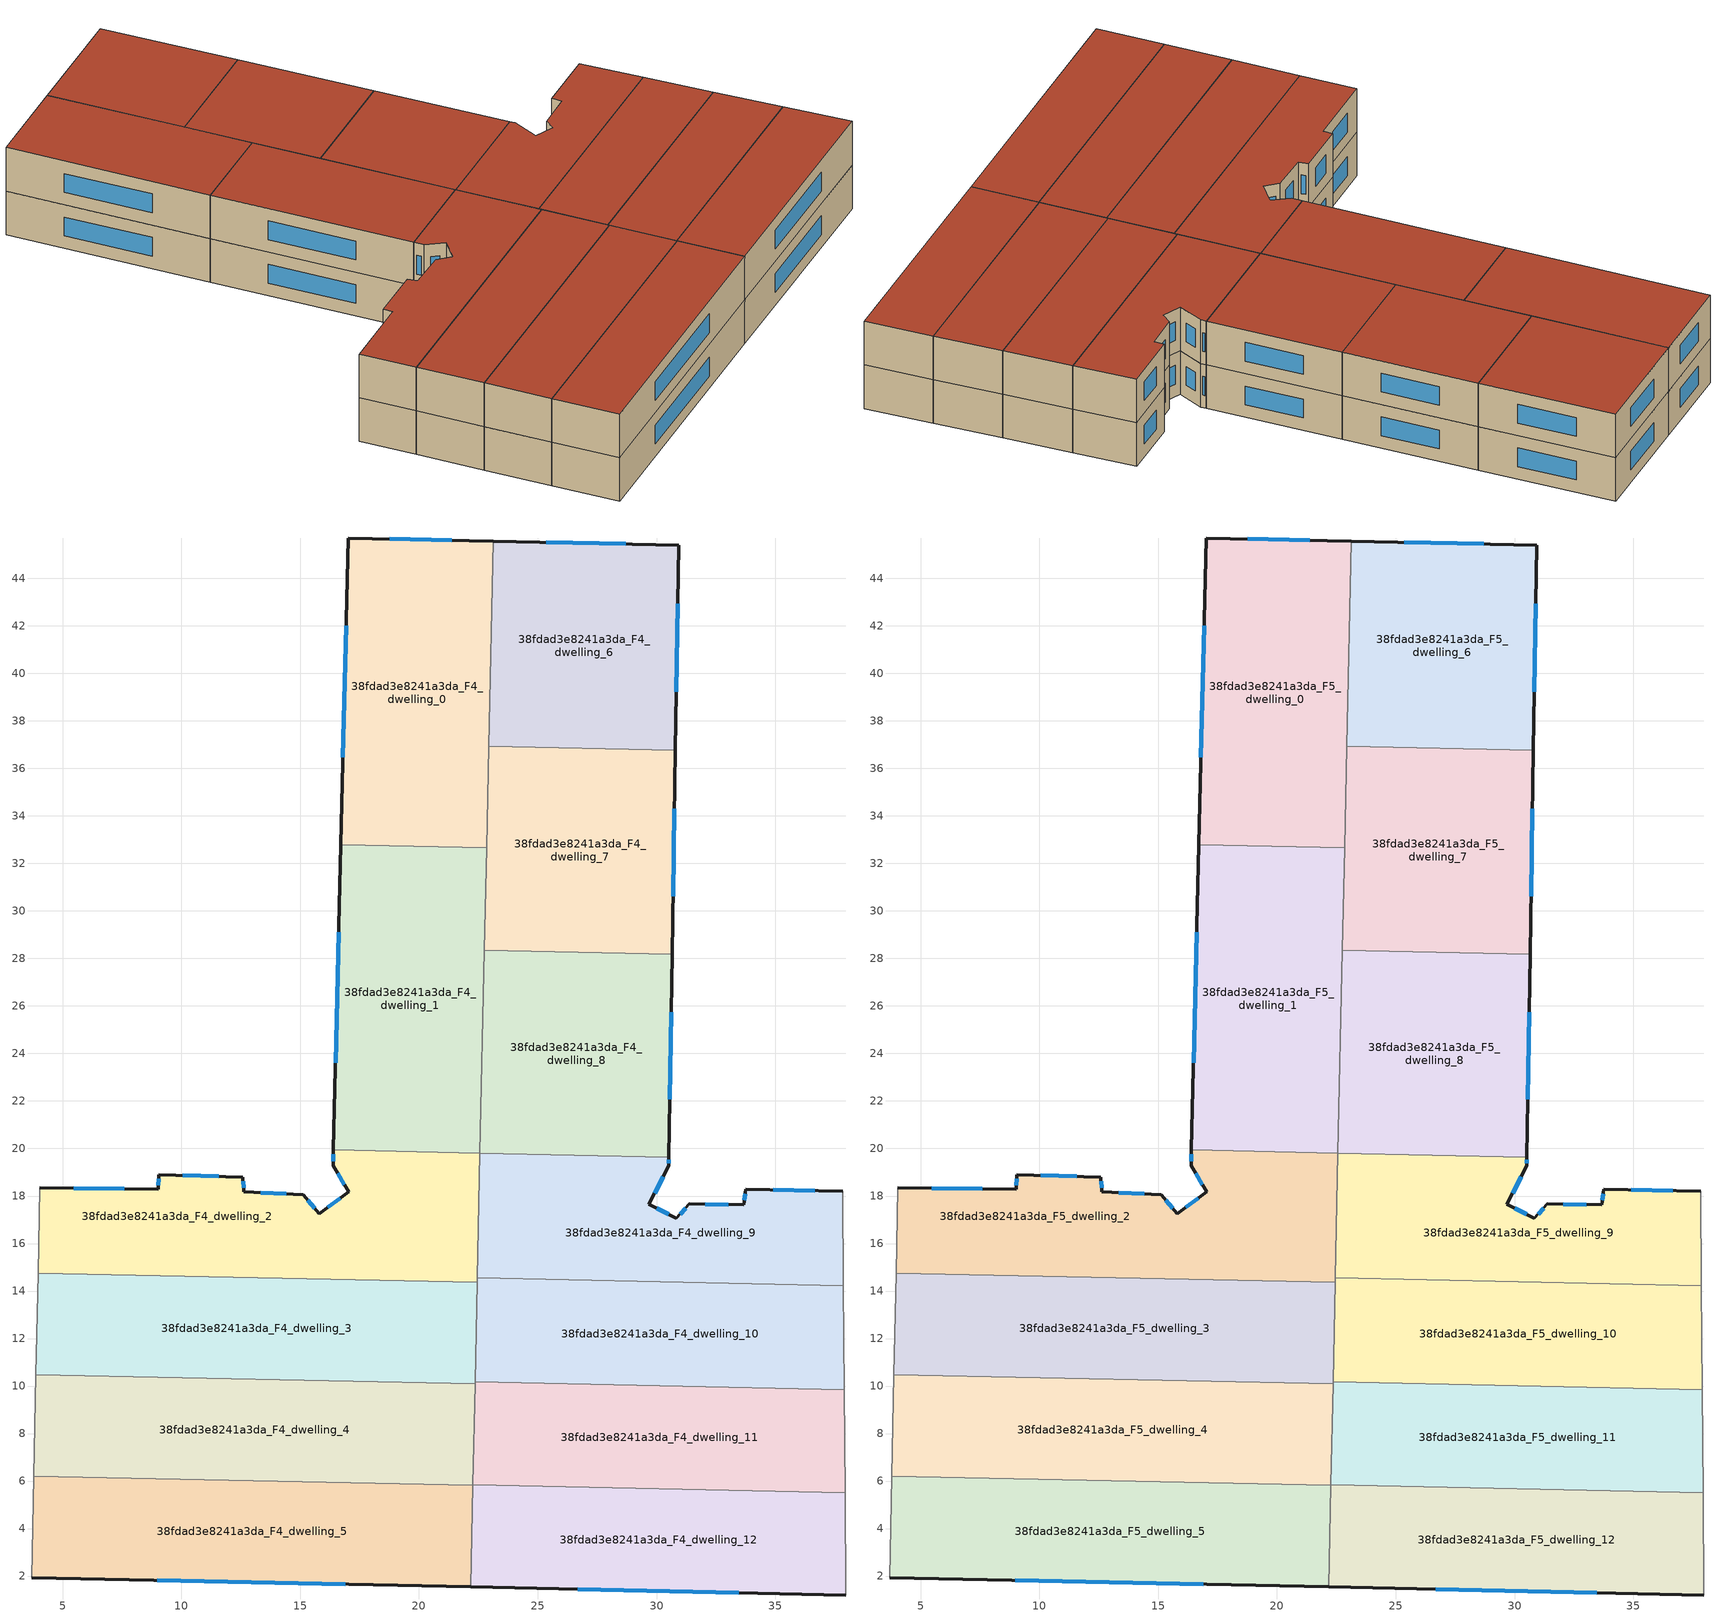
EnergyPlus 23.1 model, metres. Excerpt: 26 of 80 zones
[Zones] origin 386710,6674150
38fdad3e8241a3da_F4_dwelling_0
 floor to 38fdad3e8241a3da_F3_dwelling_0 (EU_floor_Construction): 23.12,45.57 22.84,32.65 16.71,32.78 17.02,45.7 z12
 wall outside (EU_wall_Construction): 23.12,45.57 17.02,45.7 16.71,32.78 z12:15
 wall to 38fdad3e8241a3da_F4_dwelling_1 (EU_wall_Construction): 16.71,32.78 22.84,32.65 z12:15
 wall to 38fdad3e8241a3da_F4_dwelling_6 (EU_wall_Construction): 22.93,36.93 23.12,45.57 z12:15
 wall to 38fdad3e8241a3da_F4_dwelling_7 (EU_wall_Construction): 22.84,32.65 22.93,36.93 z12:15
 window (EU_Window_Construction): 16.93,42.01 16.8,36.47 / 21.38,45.61 18.76,45.66 z12.86:14.14
38fdad3e8241a3da_F4_dwelling_1
 floor to 38fdad3e8241a3da_F3_dwelling_1 (EU_floor_Construction): 22.84,32.65 22.57,19.81 16.4,19.94 16.71,32.78 z12
 wall outside (EU_wall_Construction): 16.71,32.78 16.4,19.94 z12:15
 wall to 38fdad3e8241a3da_F4_dwelling_2 (EU_wall_Construction): 16.4,19.94 22.57,19.81 z12:15
 wall to 38fdad3e8241a3da_F4_dwelling_8 (EU_wall_Construction): 22.57,19.81 22.75,28.34 z12:15
 wall to 38fdad3e8241a3da_F4_dwelling_7 (EU_wall_Construction): 22.75,28.34 22.84,32.65 z12:15
 window (EU_Window_Construction): 16.62,29.11 16.49,23.61 z12.86:14.14
38fdad3e8241a3da_F4_dwelling_10
 floor to 38fdad3e8241a3da_F3_dwelling_10 (EU_floor_Construction): 37.87,14.23 37.9,9.85 22.36,10.18 22.46,14.56 z12
 wall to 38fdad3e8241a3da_F4_dwelling_11 (EU_wall_Construction): 22.36,10.18 37.9,9.85 z12:15
 wall to 38fdad3e8241a3da_F4_dwelling_9 (EU_wall_Construction): 37.87,14.23 22.46,14.56 z12:15
 wall adiabatic (EU_wall_Construction): 37.9,9.85 37.87,14.23 z12:15
 wall to 38fdad3e8241a3da_F4_dwelling_3 (EU_wall_Construction): 22.45,14.36 22.36,10.18 z12:15
 wall to 38fdad3e8241a3da_F4_dwelling_2 (EU_wall_Construction): 22.46,14.56 22.45,14.36 z12:15
38fdad3e8241a3da_F4_dwelling_11
 floor to 38fdad3e8241a3da_F3_dwelling_11 (EU_floor_Construction): 37.9,9.85 37.94,5.51 22.27,5.84 22.36,10.18 z12
 wall to 38fdad3e8241a3da_F4_dwelling_12 (EU_wall_Construction): 22.27,5.84 37.94,5.51 z12:15
 wall adiabatic (EU_wall_Construction): 37.94,5.51 37.9,9.85 z12:15
 wall to 38fdad3e8241a3da_F4_dwelling_4 (EU_wall_Construction): 22.36,10.09 22.27,5.84 z12:15
 wall to 38fdad3e8241a3da_F4_dwelling_3 (EU_wall_Construction): 22.36,10.18 22.36,10.09 z12:15
38fdad3e8241a3da_F4_dwelling_12
 floor to 38fdad3e8241a3da_F3_dwelling_12 (EU_floor_Construction): 37.94,5.51 37.97,1.2 22.18,1.54 22.27,5.84 z12
 wall outside (EU_wall_Construction): 22.18,1.54 37.97,1.2 z12:15
 wall adiabatic (EU_wall_Construction): 37.97,1.2 37.94,5.51 z12:15
 wall to 38fdad3e8241a3da_F4_dwelling_5 (EU_wall_Construction): 22.27,5.81 22.18,1.54 z12:15
 wall to 38fdad3e8241a3da_F4_dwelling_4 (EU_wall_Construction): 22.27,5.84 22.27,5.81 z12:15
 window (EU_Window_Construction): 26.69,1.44 33.46,1.3 z12.86:14.14
38fdad3e8241a3da_F4_dwelling_2
 floor to 38fdad3e8241a3da_F3_dwelling_2 (EU_floor_Construction): 22.57,19.81 22.45,14.36 3.97,14.76 4.04,18.36 9.02,18.28 9.05,18.89 12.59,18.79 12.63,18.17 15.13,18.06 15.81,17.26 17.05,18.17 16.38,19.26 16.4,19.94 z12
 wall outside (EU_wall_Construction): 16.4,19.94 16.38,19.26 17.05,18.17 15.81,17.26 15.13,18.06 12.63,18.17 12.59,18.79 9.05,18.89 9.02,18.28 4.04,18.36 z12:15
 wall to 38fdad3e8241a3da_F4_dwelling_3 (EU_wall_Construction): 3.97,14.76 22.45,14.36 z12:15
 wall adiabatic (EU_wall_Construction): 4.04,18.36 3.97,14.76 z12:15
 wall to 38fdad3e8241a3da_F4_dwelling_9 (EU_wall_Construction): 22.46,14.56 22.57,19.8 z12:15
 wall to 38fdad3e8241a3da_F4_dwelling_8 (EU_wall_Construction): 22.57,19.8 22.57,19.81 z12:15
 window (EU_Window_Construction): 11.58,18.82 10.06,18.86 / 12.62,18.35 12.6,18.62 / 14.41,18.09 13.34,18.14 / 15.61,17.49 15.32,17.83 / 16.69,17.91 16.16,17.52 / 16.57,18.95 16.86,18.48 / 16.39,19.75 16.39,19.46 / 7.6,18.3 5.47,18.34 / 9.04,18.72 9.03,18.46 z12.86:14.14
38fdad3e8241a3da_F4_dwelling_3
 floor to 38fdad3e8241a3da_F3_dwelling_3 (EU_floor_Construction): 22.45,14.36 22.36,10.09 3.87,10.48 3.97,14.76 z12
 wall to 38fdad3e8241a3da_F4_dwelling_4 (EU_wall_Construction): 3.87,10.48 22.36,10.09 z12:15
 wall adiabatic (EU_wall_Construction): 3.97,14.76 3.87,10.48 z12:15
38fdad3e8241a3da_F4_dwelling_4
 floor to 38fdad3e8241a3da_F3_dwelling_4 (EU_floor_Construction): 22.36,10.09 22.27,5.81 3.78,6.21 3.87,10.48 z12
 wall to 38fdad3e8241a3da_F4_dwelling_5 (EU_wall_Construction): 3.78,6.21 22.27,5.81 z12:15
 wall adiabatic (EU_wall_Construction): 3.87,10.48 3.78,6.21 z12:15
38fdad3e8241a3da_F4_dwelling_5
 floor to 38fdad3e8241a3da_F3_dwelling_5 (EU_floor_Construction): 22.27,5.81 22.18,1.54 3.69,1.94 3.78,6.21 z12
 wall outside (EU_wall_Construction): 3.69,1.94 22.18,1.54 z12:15
 wall adiabatic (EU_wall_Construction): 3.78,6.21 3.69,1.94 z12:15
 window (EU_Window_Construction): 8.97,1.82 16.9,1.65 z12.86:14.14
38fdad3e8241a3da_F4_dwelling_6
 floor to 38fdad3e8241a3da_F3_dwelling_6 (EU_floor_Construction): 30.93,45.4 30.79,36.76 22.93,36.93 23.12,45.57 z12
 wall outside (EU_wall_Construction): 30.79,36.76 30.93,45.4 23.12,45.57 z12:15
 wall to 38fdad3e8241a3da_F4_dwelling_7 (EU_wall_Construction): 22.93,36.93 30.79,36.76 z12:15
 window (EU_Window_Construction): 28.7,45.45 25.35,45.52 / 30.83,39.23 30.89,42.93 z12.86:14.14
38fdad3e8241a3da_F4_dwelling_7
 floor to 38fdad3e8241a3da_F3_dwelling_7 (EU_floor_Construction): 30.79,36.76 30.66,28.17 22.75,28.34 22.93,36.93 z12
 wall outside (EU_wall_Construction): 30.66,28.17 30.79,36.76 z12:15
 wall to 38fdad3e8241a3da_F4_dwelling_8 (EU_wall_Construction): 22.75,28.34 30.66,28.17 z12:15
 window (EU_Window_Construction): 30.7,30.62 30.76,34.31 z12.86:14.14
38fdad3e8241a3da_F4_dwelling_8
 floor to 38fdad3e8241a3da_F3_dwelling_8 (EU_floor_Construction): 30.66,28.17 30.52,19.63 22.57,19.8 22.75,28.34 z12
 wall outside (EU_wall_Construction): 30.52,19.63 30.66,28.17 z12:15
 wall to 38fdad3e8241a3da_F4_dwelling_9 (EU_wall_Construction): 22.57,19.8 30.52,19.63 z12:15
 window (EU_Window_Construction): 30.56,22.07 30.62,25.73 z12.86:14.14
38fdad3e8241a3da_F4_dwelling_9
 floor to 38fdad3e8241a3da_F3_dwelling_9 (EU_floor_Construction): 37.84,18.2 37.87,14.23 22.46,14.56 22.57,19.8 30.52,19.63 30.52,19.28 29.68,17.65 30.84,17.07 31.38,17.67 33.68,17.63 33.76,18.29 z12
 wall outside (EU_wall_Construction): 37.84,18.2 33.76,18.29 33.68,17.63 31.38,17.67 30.84,17.07 29.68,17.65 30.52,19.28 30.52,19.63 z12:15
 wall adiabatic (EU_wall_Construction): 37.87,14.23 37.84,18.2 z12:15
 window (EU_Window_Construction): 29.92,18.12 30.28,18.82 / 30.51,17.23 30.01,17.48 / 31.23,17.49 30.99,17.24 / 33.02,17.64 32.04,17.66 / 33.74,18.1 33.7,17.82 / 36.67,18.23 34.92,18.27 / 30.52,19.38 30.52,19.53 z12.86:14.14
38fdad3e8241a3da_F5_dwelling_0
 floor to 38fdad3e8241a3da_F4_dwelling_0 (EU_floor_Construction): 23.12,45.57 22.84,32.65 16.71,32.78 17.02,45.7 z15
 wall outside (EU_wall_Construction): 23.12,45.57 17.02,45.7 16.71,32.78 z15:18
 wall to 38fdad3e8241a3da_F5_dwelling_1 (EU_wall_Construction): 16.71,32.78 22.84,32.65 z15:18
 wall to 38fdad3e8241a3da_F5_dwelling_6 (EU_wall_Construction): 22.93,36.93 23.12,45.57 z15:18
 wall to 38fdad3e8241a3da_F5_dwelling_7 (EU_wall_Construction): 22.84,32.65 22.93,36.93 z15:18
 window (EU_Window_Construction): 16.93,42.01 16.8,36.47 / 21.38,45.61 18.76,45.66 z15.86:17.14
 roof outside (EU_roof_Construction): 22.84,32.65 23.12,45.57 17.02,45.7 16.71,32.78 z18
38fdad3e8241a3da_F5_dwelling_1
 floor to 38fdad3e8241a3da_F4_dwelling_1 (EU_floor_Construction): 22.84,32.65 22.57,19.81 16.4,19.94 16.71,32.78 z15
 wall outside (EU_wall_Construction): 16.71,32.78 16.4,19.94 z15:18
 wall to 38fdad3e8241a3da_F5_dwelling_2 (EU_wall_Construction): 16.4,19.94 22.57,19.81 z15:18
 wall to 38fdad3e8241a3da_F5_dwelling_8 (EU_wall_Construction): 22.57,19.81 22.75,28.34 z15:18
 wall to 38fdad3e8241a3da_F5_dwelling_7 (EU_wall_Construction): 22.75,28.34 22.84,32.65 z15:18
 window (EU_Window_Construction): 16.62,29.11 16.49,23.61 z15.86:17.14
 roof outside (EU_roof_Construction): 22.57,19.81 22.84,32.65 16.71,32.78 16.4,19.94 z18
38fdad3e8241a3da_F5_dwelling_10
 floor to 38fdad3e8241a3da_F4_dwelling_10 (EU_floor_Construction): 37.87,14.23 37.9,9.85 22.36,10.18 22.46,14.56 z15
 wall to 38fdad3e8241a3da_F5_dwelling_11 (EU_wall_Construction): 22.36,10.18 37.9,9.85 z15:18
 wall to 38fdad3e8241a3da_F5_dwelling_9 (EU_wall_Construction): 37.87,14.23 22.46,14.56 z15:18
 wall adiabatic (EU_wall_Construction): 37.9,9.85 37.87,14.23 z15:18
 wall to 38fdad3e8241a3da_F5_dwelling_3 (EU_wall_Construction): 22.45,14.36 22.36,10.18 z15:18
 wall to 38fdad3e8241a3da_F5_dwelling_2 (EU_wall_Construction): 22.46,14.56 22.45,14.36 z15:18
 roof outside (EU_roof_Construction): 37.9,9.85 37.87,14.23 22.46,14.56 22.36,10.18 z18
38fdad3e8241a3da_F5_dwelling_11
 floor to 38fdad3e8241a3da_F4_dwelling_11 (EU_floor_Construction): 37.9,9.85 37.94,5.51 22.27,5.84 22.36,10.18 z15
 wall to 38fdad3e8241a3da_F5_dwelling_12 (EU_wall_Construction): 22.27,5.84 37.94,5.51 z15:18
 wall adiabatic (EU_wall_Construction): 37.94,5.51 37.9,9.85 z15:18
 wall to 38fdad3e8241a3da_F5_dwelling_4 (EU_wall_Construction): 22.36,10.09 22.27,5.84 z15:18
 wall to 38fdad3e8241a3da_F5_dwelling_3 (EU_wall_Construction): 22.36,10.18 22.36,10.09 z15:18
 roof outside (EU_roof_Construction): 37.94,5.51 37.9,9.85 22.36,10.18 22.27,5.84 z18
38fdad3e8241a3da_F5_dwelling_12
 floor to 38fdad3e8241a3da_F4_dwelling_12 (EU_floor_Construction): 37.94,5.51 37.97,1.2 22.18,1.54 22.27,5.84 z15
 wall outside (EU_wall_Construction): 22.18,1.54 37.97,1.2 z15:18
 wall adiabatic (EU_wall_Construction): 37.97,1.2 37.94,5.51 z15:18
 wall to 38fdad3e8241a3da_F5_dwelling_5 (EU_wall_Construction): 22.27,5.81 22.18,1.54 z15:18
 wall to 38fdad3e8241a3da_F5_dwelling_4 (EU_wall_Construction): 22.27,5.84 22.27,5.81 z15:18
 window (EU_Window_Construction): 26.69,1.44 33.46,1.3 z15.86:17.14
 roof outside (EU_roof_Construction): 37.97,1.2 37.94,5.51 22.27,5.84 22.18,1.54 z18
38fdad3e8241a3da_F5_dwelling_2
 floor to 38fdad3e8241a3da_F4_dwelling_2 (EU_floor_Construction): 22.57,19.81 22.45,14.36 3.97,14.76 4.04,18.36 9.02,18.28 9.05,18.89 12.59,18.79 12.63,18.17 15.13,18.06 15.81,17.26 17.05,18.17 16.38,19.26 16.4,19.94 z15
 wall outside (EU_wall_Construction): 16.4,19.94 16.38,19.26 17.05,18.17 15.81,17.26 15.13,18.06 12.63,18.17 12.59,18.79 9.05,18.89 9.02,18.28 4.04,18.36 z15:18
 wall to 38fdad3e8241a3da_F5_dwelling_3 (EU_wall_Construction): 3.97,14.76 22.45,14.36 z15:18
 wall adiabatic (EU_wall_Construction): 4.04,18.36 3.97,14.76 z15:18
 wall to 38fdad3e8241a3da_F5_dwelling_9 (EU_wall_Construction): 22.46,14.56 22.57,19.8 z15:18
 wall to 38fdad3e8241a3da_F5_dwelling_8 (EU_wall_Construction): 22.57,19.8 22.57,19.81 z15:18
 window (EU_Window_Construction): 11.58,18.82 10.06,18.86 / 12.62,18.35 12.6,18.62 / 14.41,18.09 13.34,18.14 / 15.61,17.49 15.32,17.83 / 16.69,17.91 16.16,17.52 / 16.57,18.95 16.86,18.48 / 16.39,19.75 16.39,19.46 / 7.6,18.3 5.47,18.34 / 9.04,18.72 9.03,18.46 z15.86:17.14
 roof outside (EU_roof_Construction): 22.45,14.36 22.57,19.81 16.4,19.94 16.38,19.26 17.05,18.17 15.81,17.26 15.13,18.06 12.63,18.17 12.59,18.79 9.05,18.89 9.02,18.28 4.04,18.36 3.97,14.76 z18
38fdad3e8241a3da_F5_dwelling_3
 floor to 38fdad3e8241a3da_F4_dwelling_3 (EU_floor_Construction): 22.45,14.36 22.36,10.09 3.87,10.48 3.97,14.76 z15
 wall to 38fdad3e8241a3da_F5_dwelling_4 (EU_wall_Construction): 3.87,10.48 22.36,10.09 z15:18
 wall adiabatic (EU_wall_Construction): 3.97,14.76 3.87,10.48 z15:18
 roof outside (EU_roof_Construction): 22.36,10.09 22.45,14.36 3.97,14.76 3.87,10.48 z18
38fdad3e8241a3da_F5_dwelling_4
 floor to 38fdad3e8241a3da_F4_dwelling_4 (EU_floor_Construction): 22.36,10.09 22.27,5.81 3.78,6.21 3.87,10.48 z15
 wall to 38fdad3e8241a3da_F5_dwelling_5 (EU_wall_Construction): 3.78,6.21 22.27,5.81 z15:18
 wall adiabatic (EU_wall_Construction): 3.87,10.48 3.78,6.21 z15:18
 roof outside (EU_roof_Construction): 22.27,5.81 22.36,10.09 3.87,10.48 3.78,6.21 z18
38fdad3e8241a3da_F5_dwelling_5
 floor to 38fdad3e8241a3da_F4_dwelling_5 (EU_floor_Construction): 22.27,5.81 22.18,1.54 3.69,1.94 3.78,6.21 z15
 wall outside (EU_wall_Construction): 3.69,1.94 22.18,1.54 z15:18
 wall adiabatic (EU_wall_Construction): 3.78,6.21 3.69,1.94 z15:18
 window (EU_Window_Construction): 8.97,1.82 16.9,1.65 z15.86:17.14
 roof outside (EU_roof_Construction): 22.18,1.54 22.27,5.81 3.78,6.21 3.69,1.94 z18
38fdad3e8241a3da_F5_dwelling_6
 floor to 38fdad3e8241a3da_F4_dwelling_6 (EU_floor_Construction): 30.93,45.4 30.79,36.76 22.93,36.93 23.12,45.57 z15
 wall outside (EU_wall_Construction): 30.79,36.76 30.93,45.4 23.12,45.57 z15:18
 wall to 38fdad3e8241a3da_F5_dwelling_7 (EU_wall_Construction): 22.93,36.93 30.79,36.76 z15:18
 window (EU_Window_Construction): 28.7,45.45 25.35,45.52 / 30.83,39.23 30.89,42.93 z15.86:17.14
 roof outside (EU_roof_Construction): 30.79,36.76 30.93,45.4 23.12,45.57 22.93,36.93 z18
38fdad3e8241a3da_F5_dwelling_7
 floor to 38fdad3e8241a3da_F4_dwelling_7 (EU_floor_Construction): 30.79,36.76 30.66,28.17 22.75,28.34 22.93,36.93 z15
 wall outside (EU_wall_Construction): 30.66,28.17 30.79,36.76 z15:18
 wall to 38fdad3e8241a3da_F5_dwelling_8 (EU_wall_Construction): 22.75,28.34 30.66,28.17 z15:18
 window (EU_Window_Construction): 30.7,30.62 30.76,34.31 z15.86:17.14
 roof outside (EU_roof_Construction): 30.66,28.17 30.79,36.76 22.93,36.93 22.75,28.34 z18
38fdad3e8241a3da_F5_dwelling_8
 floor to 38fdad3e8241a3da_F4_dwelling_8 (EU_floor_Construction): 30.66,28.17 30.52,19.63 22.57,19.8 22.75,28.34 z15
 wall outside (EU_wall_Construction): 30.52,19.63 30.66,28.17 z15:18
 wall to 38fdad3e8241a3da_F5_dwelling_9 (EU_wall_Construction): 22.57,19.8 30.52,19.63 z15:18
 window (EU_Window_Construction): 30.56,22.07 30.62,25.73 z15.86:17.14
 roof outside (EU_roof_Construction): 30.52,19.63 30.66,28.17 22.75,28.34 22.57,19.8 z18
38fdad3e8241a3da_F5_dwelling_9
 floor to 38fdad3e8241a3da_F4_dwelling_9 (EU_floor_Construction): 37.84,18.2 37.87,14.23 22.46,14.56 22.57,19.8 30.52,19.63 30.52,19.28 29.68,17.65 30.84,17.07 31.38,17.67 33.68,17.63 33.76,18.29 z15
 wall outside (EU_wall_Construction): 37.84,18.2 33.76,18.29 33.68,17.63 31.38,17.67 30.84,17.07 29.68,17.65 30.52,19.28 30.52,19.63 z15:18
 wall adiabatic (EU_wall_Construction): 37.87,14.23 37.84,18.2 z15:18
 window (EU_Window_Construction): 29.92,18.12 30.28,18.82 / 30.51,17.23 30.01,17.48 / 31.23,17.49 30.99,17.24 / 33.02,17.64 32.04,17.66 / 33.74,18.1 33.7,17.82 / 36.67,18.23 34.92,18.27 / 30.52,19.38 30.52,19.53 z15.86:17.14
 roof outside (EU_roof_Construction): 37.87,14.23 37.84,18.2 33.76,18.29 33.68,17.63 31.38,17.67 30.84,17.07 29.68,17.65 30.52,19.28 30.52,19.63 22.57,19.8 22.46,14.56 z18
[Building]
EU S2 Campaign: North Axis=0; Terrain=City; Solar Distribution=FullExterior
[Site:Location]
Helsinki-Vantaa.AP: Latitude=60.317; Longitude=24.963; Time Zone=2; Elevation=54.6
[SizingPeriod:WeatherFileDays]
AnnualSizingPeriod: Begin Month=1; Begin Day of Month=1; End Month=12; End Day of Month=31; Day of Week for Start Day=Monday; Use Weather File Daylight Saving Period=No; Use Weather File Rain and Snow Indicators=No
[MATERIAL]
EU_InternalMass_Material: Roughness=MediumRough; Thickness=0.1; Conductivity=1; Density=1800; Specific Heat=900; Thermal Absorptance=0.9; Solar Absorptance=0.7; Visible Absorptance=0.7
[MATERIAL:NOMASS] Roughness=MediumRough; Thermal Absorptance=0.9; Solar Absorptance=0.7; Visible Absorptance=0.7
Name | Thermal Resistance
EU_wall_NoMass | 1.10183
EU_roof_NoMass; EU_floor_NoMass | 1.70606
[WINDOWMATERIAL:SIMPLEGLAZINGSYSTEM]
EU_Window_SimpleGlazing: UFactor=3.11035; Solar Heat Gain Coefficient=0.8; Visible Transmittance=0.8
[CONSTRUCTION]
EU_wall_Construction: EU_wall_NoMass
EU_roof_Construction: EU_roof_NoMass
EU_floor_Construction: EU_floor_NoMass
EU_Window_Construction: EU_Window_SimpleGlazing
EU_InternalMass_Construction: EU_InternalMass_Material
[ZONE] Type=1; Multiplier=1; Ceiling Height=autocalculate; Floor Area=autocalculate; Part of Total Floor Area=Yes
Name | Volume
38fdad3e8241a3da_F4_dwelling_0; 38fdad3e8241a3da_F5_dwelling_0 | 237.105
38fdad3e8241a3da_F4_dwelling_1; 38fdad3e8241a3da_F5_dwelling_1 | 237.09
38fdad3e8241a3da_F4_dwelling_10; 38fdad3e8241a3da_F5_dwelling_10 | 203.229
38fdad3e8241a3da_F4_dwelling_11; 38fdad3e8241a3da_F5_dwelling_11 | 203.253
38fdad3e8241a3da_F4_dwelling_12; 38fdad3e8241a3da_F5_dwelling_12 | 203.232
38fdad3e8241a3da_F4_dwelling_2; 38fdad3e8241a3da_F5_dwelling_2 | 237.132
38fdad3e8241a3da_F4_dwelling_3; 38fdad3e8241a3da_F5_dwelling_3; 38fdad3e8241a3da_F4_dwelling_5; 38fdad3e8241a3da_F5_dwelling_5 | 237.082
38fdad3e8241a3da_F4_dwelling_4; 38fdad3e8241a3da_F5_dwelling_4 | 237.135
38fdad3e8241a3da_F4_dwelling_6; 38fdad3e8241a3da_F5_dwelling_6 | 203.239
38fdad3e8241a3da_F4_dwelling_7; 38fdad3e8241a3da_F5_dwelling_7 | 203.238
38fdad3e8241a3da_F4_dwelling_8; 38fdad3e8241a3da_F5_dwelling_8 | 203.223
38fdad3e8241a3da_F4_dwelling_9; 38fdad3e8241a3da_F5_dwelling_9 | 203.251
[INTERNALMASS] Construction=EU_InternalMass_Construction
Name | Zone or ZoneList | Surface Area
38fdad3e8241a3da_F4_dwelling_0_EU_InternalMass | 38fdad3e8241a3da_F4_dwelling_0 | 79.0354
38fdad3e8241a3da_F4_dwelling_1_EU_InternalMass | 38fdad3e8241a3da_F4_dwelling_1 | 79.0302
38fdad3e8241a3da_F4_dwelling_2_EU_InternalMass | 38fdad3e8241a3da_F4_dwelling_2 | 79.0439
38fdad3e8241a3da_F4_dwelling_3_EU_InternalMass | 38fdad3e8241a3da_F4_dwelling_3 | 79.0271
38fdad3e8241a3da_F4_dwelling_4_EU_InternalMass | 38fdad3e8241a3da_F4_dwelling_4 | 79.0452
38fdad3e8241a3da_F4_dwelling_5_EU_InternalMass | 38fdad3e8241a3da_F4_dwelling_5 | 79.0271
38fdad3e8241a3da_F4_dwelling_6_EU_InternalMass | 38fdad3e8241a3da_F4_dwelling_6 | 67.7463
38fdad3e8241a3da_F4_dwelling_7_EU_InternalMass | 38fdad3e8241a3da_F4_dwelling_7 | 67.746
38fdad3e8241a3da_F4_dwelling_8_EU_InternalMass | 38fdad3e8241a3da_F4_dwelling_8 | 67.741
38fdad3e8241a3da_F4_dwelling_9_EU_InternalMass | 38fdad3e8241a3da_F4_dwelling_9 | 67.7503
38fdad3e8241a3da_F4_dwelling_10_EU_InternalMass | 38fdad3e8241a3da_F4_dwelling_10 | 67.7427
38fdad3e8241a3da_F4_dwelling_11_EU_InternalMass | 38fdad3e8241a3da_F4_dwelling_11 | 67.751
38fdad3e8241a3da_F4_dwelling_12_EU_InternalMass | 38fdad3e8241a3da_F4_dwelling_12 | 67.7439
38fdad3e8241a3da_F5_dwelling_0_EU_InternalMass | 38fdad3e8241a3da_F5_dwelling_0 | 79.0354
38fdad3e8241a3da_F5_dwelling_1_EU_InternalMass | 38fdad3e8241a3da_F5_dwelling_1 | 79.0302
38fdad3e8241a3da_F5_dwelling_2_EU_InternalMass | 38fdad3e8241a3da_F5_dwelling_2 | 79.0439
38fdad3e8241a3da_F5_dwelling_3_EU_InternalMass | 38fdad3e8241a3da_F5_dwelling_3 | 79.0271
38fdad3e8241a3da_F5_dwelling_4_EU_InternalMass | 38fdad3e8241a3da_F5_dwelling_4 | 79.0452
38fdad3e8241a3da_F5_dwelling_5_EU_InternalMass | 38fdad3e8241a3da_F5_dwelling_5 | 79.0271
38fdad3e8241a3da_F5_dwelling_6_EU_InternalMass | 38fdad3e8241a3da_F5_dwelling_6 | 67.7463
38fdad3e8241a3da_F5_dwelling_7_EU_InternalMass | 38fdad3e8241a3da_F5_dwelling_7 | 67.746
38fdad3e8241a3da_F5_dwelling_8_EU_InternalMass | 38fdad3e8241a3da_F5_dwelling_8 | 67.741
38fdad3e8241a3da_F5_dwelling_9_EU_InternalMass | 38fdad3e8241a3da_F5_dwelling_9 | 67.7503
38fdad3e8241a3da_F5_dwelling_10_EU_InternalMass | 38fdad3e8241a3da_F5_dwelling_10 | 67.7427
38fdad3e8241a3da_F5_dwelling_11_EU_InternalMass | 38fdad3e8241a3da_F5_dwelling_11 | 67.751
38fdad3e8241a3da_F5_dwelling_12_EU_InternalMass | 38fdad3e8241a3da_F5_dwelling_12 | 67.7439
[OTHEREQUIPMENT] Fuel Type=Electricity; Design Level Calculation Method=Watts/Area; Power per Zone Floor Area=1; Fraction Latent=0; Fraction Radiant=0; Fraction Lost=0; Carbon Dioxide Generation Rate=0; EndUse Subcategory=EU_Step8_InternalGains
Name | Zone or ZoneList or Space or SpaceList | Schedule
EU_Step8_InternalGain_38fdad3e8241a3da_F4_dwelling_0_f000 | 38fdad3e8241a3da_F4_dwelling_0 | EU_Step8_GainSchedule_38fdad3e8241a3da_F4_dwelling_0_f000
EU_Step8_InternalGain_38fdad3e8241a3da_F4_dwelling_1_f000 | 38fdad3e8241a3da_F4_dwelling_1 | EU_Step8_GainSchedule_38fdad3e8241a3da_F4_dwelling_1_f000
EU_Step8_InternalGain_38fdad3e8241a3da_F4_dwelling_2_f000 | 38fdad3e8241a3da_F4_dwelling_2 | EU_Step8_GainSchedule_38fdad3e8241a3da_F4_dwelling_2_f000
EU_Step8_InternalGain_38fdad3e8241a3da_F4_dwelling_3_f000 | 38fdad3e8241a3da_F4_dwelling_3 | EU_Step8_GainSchedule_38fdad3e8241a3da_F4_dwelling_3_f000
EU_Step8_InternalGain_38fdad3e8241a3da_F4_dwelling_4_f000 | 38fdad3e8241a3da_F4_dwelling_4 | EU_Step8_GainSchedule_38fdad3e8241a3da_F4_dwelling_4_f000
EU_Step8_InternalGain_38fdad3e8241a3da_F4_dwelling_5_f000 | 38fdad3e8241a3da_F4_dwelling_5 | EU_Step8_GainSchedule_38fdad3e8241a3da_F4_dwelling_5_f000
EU_Step8_InternalGain_38fdad3e8241a3da_F4_dwelling_6_f000 | 38fdad3e8241a3da_F4_dwelling_6 | EU_Step8_GainSchedule_38fdad3e8241a3da_F4_dwelling_6_f000
EU_Step8_InternalGain_38fdad3e8241a3da_F4_dwelling_7_f000 | 38fdad3e8241a3da_F4_dwelling_7 | EU_Step8_GainSchedule_38fdad3e8241a3da_F4_dwelling_7_f000
EU_Step8_InternalGain_38fdad3e8241a3da_F4_dwelling_8_f000 | 38fdad3e8241a3da_F4_dwelling_8 | EU_Step8_GainSchedule_38fdad3e8241a3da_F4_dwelling_8_f000
EU_Step8_InternalGain_38fdad3e8241a3da_F4_dwelling_9_f000 | 38fdad3e8241a3da_F4_dwelling_9 | EU_Step8_GainSchedule_38fdad3e8241a3da_F4_dwelling_9_f000
EU_Step8_InternalGain_38fdad3e8241a3da_F4_dwelling_10_f000 | 38fdad3e8241a3da_F4_dwelling_10 | EU_Step8_GainSchedule_38fdad3e8241a3da_F4_dwelling_10_f000
EU_Step8_InternalGain_38fdad3e8241a3da_F4_dwelling_11_f000 | 38fdad3e8241a3da_F4_dwelling_11 | EU_Step8_GainSchedule_38fdad3e8241a3da_F4_dwelling_11_f000
EU_Step8_InternalGain_38fdad3e8241a3da_F4_dwelling_12_f000 | 38fdad3e8241a3da_F4_dwelling_12 | EU_Step8_GainSchedule_38fdad3e8241a3da_F4_dwelling_12_f000
EU_Step8_InternalGain_38fdad3e8241a3da_F5_dwelling_0_f000 | 38fdad3e8241a3da_F5_dwelling_0 | EU_Step8_GainSchedule_38fdad3e8241a3da_F5_dwelling_0_f000
EU_Step8_InternalGain_38fdad3e8241a3da_F5_dwelling_1_f000 | 38fdad3e8241a3da_F5_dwelling_1 | EU_Step8_GainSchedule_38fdad3e8241a3da_F5_dwelling_1_f000
EU_Step8_InternalGain_38fdad3e8241a3da_F5_dwelling_2_f000 | 38fdad3e8241a3da_F5_dwelling_2 | EU_Step8_GainSchedule_38fdad3e8241a3da_F5_dwelling_2_f000
EU_Step8_InternalGain_38fdad3e8241a3da_F5_dwelling_3_f000 | 38fdad3e8241a3da_F5_dwelling_3 | EU_Step8_GainSchedule_38fdad3e8241a3da_F5_dwelling_3_f000
EU_Step8_InternalGain_38fdad3e8241a3da_F5_dwelling_4_f000 | 38fdad3e8241a3da_F5_dwelling_4 | EU_Step8_GainSchedule_38fdad3e8241a3da_F5_dwelling_4_f000
EU_Step8_InternalGain_38fdad3e8241a3da_F5_dwelling_5_f000 | 38fdad3e8241a3da_F5_dwelling_5 | EU_Step8_GainSchedule_38fdad3e8241a3da_F5_dwelling_5_f000
EU_Step8_InternalGain_38fdad3e8241a3da_F5_dwelling_6_f000 | 38fdad3e8241a3da_F5_dwelling_6 | EU_Step8_GainSchedule_38fdad3e8241a3da_F5_dwelling_6_f000
EU_Step8_InternalGain_38fdad3e8241a3da_F5_dwelling_7_f000 | 38fdad3e8241a3da_F5_dwelling_7 | EU_Step8_GainSchedule_38fdad3e8241a3da_F5_dwelling_7_f000
EU_Step8_InternalGain_38fdad3e8241a3da_F5_dwelling_8_f000 | 38fdad3e8241a3da_F5_dwelling_8 | EU_Step8_GainSchedule_38fdad3e8241a3da_F5_dwelling_8_f000
EU_Step8_InternalGain_38fdad3e8241a3da_F5_dwelling_9_f000 | 38fdad3e8241a3da_F5_dwelling_9 | EU_Step8_GainSchedule_38fdad3e8241a3da_F5_dwelling_9_f000
EU_Step8_InternalGain_38fdad3e8241a3da_F5_dwelling_10_f000 | 38fdad3e8241a3da_F5_dwelling_10 | EU_Step8_GainSchedule_38fdad3e8241a3da_F5_dwelling_10_f000
EU_Step8_InternalGain_38fdad3e8241a3da_F5_dwelling_11_f000 | 38fdad3e8241a3da_F5_dwelling_11 | EU_Step8_GainSchedule_38fdad3e8241a3da_F5_dwelling_11_f000
EU_Step8_InternalGain_38fdad3e8241a3da_F5_dwelling_12_f000 | 38fdad3e8241a3da_F5_dwelling_12 | EU_Step8_GainSchedule_38fdad3e8241a3da_F5_dwelling_12_f000
[ZONEVENTILATION:DESIGNFLOWRATE] Schedule=EU_AlwaysOn; Design Flow Rate Calculation Method=AirChanges/Hour; Air Changes per Hour=0.756316; Ventilation Type=Natural; Fan Pressure Rise=0; Fan Total Efficiency=1; Constant Term Coefficient=1; Temperature Term Coefficient=0; Velocity Term Coefficient=0; Velocity Squared Term Coefficient=0; Minimum Indoor Temperature=-100; Maximum Indoor Temperature=100; Delta Temperature=-100; Minimum Outdoor Temperature=-100; Maximum Outdoor Temperature=100; Maximum Wind Speed=40
Name | Zone or ZoneList or Space or SpaceList
EU_ConstantAir_38fdad3e8241a3da_F4_dwelling_0 | 38fdad3e8241a3da_F4_dwelling_0
EU_ConstantAir_38fdad3e8241a3da_F4_dwelling_1 | 38fdad3e8241a3da_F4_dwelling_1
EU_ConstantAir_38fdad3e8241a3da_F4_dwelling_2 | 38fdad3e8241a3da_F4_dwelling_2
EU_ConstantAir_38fdad3e8241a3da_F4_dwelling_3 | 38fdad3e8241a3da_F4_dwelling_3
EU_ConstantAir_38fdad3e8241a3da_F4_dwelling_4 | 38fdad3e8241a3da_F4_dwelling_4
EU_ConstantAir_38fdad3e8241a3da_F4_dwelling_5 | 38fdad3e8241a3da_F4_dwelling_5
EU_ConstantAir_38fdad3e8241a3da_F4_dwelling_6 | 38fdad3e8241a3da_F4_dwelling_6
EU_ConstantAir_38fdad3e8241a3da_F4_dwelling_7 | 38fdad3e8241a3da_F4_dwelling_7
EU_ConstantAir_38fdad3e8241a3da_F4_dwelling_8 | 38fdad3e8241a3da_F4_dwelling_8
EU_ConstantAir_38fdad3e8241a3da_F4_dwelling_9 | 38fdad3e8241a3da_F4_dwelling_9
EU_ConstantAir_38fdad3e8241a3da_F4_dwelling_10 | 38fdad3e8241a3da_F4_dwelling_10
EU_ConstantAir_38fdad3e8241a3da_F4_dwelling_11 | 38fdad3e8241a3da_F4_dwelling_11
EU_ConstantAir_38fdad3e8241a3da_F4_dwelling_12 | 38fdad3e8241a3da_F4_dwelling_12
EU_ConstantAir_38fdad3e8241a3da_F5_dwelling_0 | 38fdad3e8241a3da_F5_dwelling_0
EU_ConstantAir_38fdad3e8241a3da_F5_dwelling_1 | 38fdad3e8241a3da_F5_dwelling_1
EU_ConstantAir_38fdad3e8241a3da_F5_dwelling_2 | 38fdad3e8241a3da_F5_dwelling_2
EU_ConstantAir_38fdad3e8241a3da_F5_dwelling_3 | 38fdad3e8241a3da_F5_dwelling_3
EU_ConstantAir_38fdad3e8241a3da_F5_dwelling_4 | 38fdad3e8241a3da_F5_dwelling_4
EU_ConstantAir_38fdad3e8241a3da_F5_dwelling_5 | 38fdad3e8241a3da_F5_dwelling_5
EU_ConstantAir_38fdad3e8241a3da_F5_dwelling_6 | 38fdad3e8241a3da_F5_dwelling_6
EU_ConstantAir_38fdad3e8241a3da_F5_dwelling_7 | 38fdad3e8241a3da_F5_dwelling_7
EU_ConstantAir_38fdad3e8241a3da_F5_dwelling_8 | 38fdad3e8241a3da_F5_dwelling_8
EU_ConstantAir_38fdad3e8241a3da_F5_dwelling_9 | 38fdad3e8241a3da_F5_dwelling_9
EU_ConstantAir_38fdad3e8241a3da_F5_dwelling_10 | 38fdad3e8241a3da_F5_dwelling_10
EU_ConstantAir_38fdad3e8241a3da_F5_dwelling_11 | 38fdad3e8241a3da_F5_dwelling_11
EU_ConstantAir_38fdad3e8241a3da_F5_dwelling_12 | 38fdad3e8241a3da_F5_dwelling_12
[HVACTEMPLATE:THERMOSTAT] Constant Heating Setpoint=20; Constant Cooling Setpoint=50
EU_HeatOnly_38fdad3e8241a3da_F3_dwelling_10; EU_HeatOnly_38fdad3e8241a3da_F3_dwelling_11; EU_HeatOnly_38fdad3e8241a3da_F3_dwelling_12; EU_HeatOnly_38fdad3e8241a3da_F4_dwelling_0; EU_HeatOnly_38fdad3e8241a3da_F4_dwelling_1; EU_HeatOnly_38fdad3e8241a3da_F4_dwelling_2; EU_HeatOnly_38fdad3e8241a3da_F4_dwelling_3; EU_HeatOnly_38fdad3e8241a3da_F4_dwelling_4; EU_HeatOnly_38fdad3e8241a3da_F4_dwelling_5; EU_HeatOnly_38fdad3e8241a3da_F4_dwelling_6; EU_HeatOnly_38fdad3e8241a3da_F4_dwelling_7; EU_HeatOnly_38fdad3e8241a3da_F4_dwelling_8; EU_HeatOnly_38fdad3e8241a3da_F4_dwelling_9; EU_HeatOnly_38fdad3e8241a3da_F4_dwelling_10; EU_HeatOnly_38fdad3e8241a3da_F4_dwelling_11; EU_HeatOnly_38fdad3e8241a3da_F4_dwelling_12; EU_HeatOnly_38fdad3e8241a3da_F5_dwelling_0; EU_HeatOnly_38fdad3e8241a3da_F5_dwelling_1; EU_HeatOnly_38fdad3e8241a3da_F5_dwelling_2; EU_HeatOnly_38fdad3e8241a3da_F5_dwelling_3; EU_HeatOnly_38fdad3e8241a3da_F5_dwelling_4; EU_HeatOnly_38fdad3e8241a3da_F5_dwelling_5; EU_HeatOnly_38fdad3e8241a3da_F5_dwelling_6; EU_HeatOnly_38fdad3e8241a3da_F5_dwelling_7; EU_HeatOnly_38fdad3e8241a3da_F5_dwelling_8; EU_HeatOnly_38fdad3e8241a3da_F5_dwelling_9; EU_HeatOnly_38fdad3e8241a3da_F5_dwelling_10; EU_HeatOnly_38fdad3e8241a3da_F5_dwelling_11; EU_HeatOnly_38fdad3e8241a3da_F5_dwelling_12
[HVACTEMPLATE:ZONE:IDEALLOADSAIRSYSTEM] System Availability Schedule=EU_AlwaysOn; Maximum Heating Supply Air Temperature=50; Minimum Cooling Supply Air Temperature=13; Maximum Heating Supply Air Humidity Ratio=0.0156; Minimum Cooling Supply Air Humidity Ratio=0.0077; Heating Limit=NoLimit; Cooling Limit=NoLimit; Heating Availability Schedule=EU_AlwaysOn; Cooling Availability Schedule=EU_CoolingOff; Dehumidification Control Type=ConstantSensibleHeatRatio; Cooling Sensible Heat Ratio=0.7; Dehumidification Setpoint=60; Humidification Control Type=None; Humidification Setpoint=30; Outdoor Air Method=None; Outdoor Air Flow Rate per Person=0.00944; Outdoor Air Flow Rate per Zone Floor Area=0; Outdoor Air Flow Rate per Zone=0; Demand Controlled Ventilation Type=None; Outdoor Air Economizer Type=NoEconomizer; Heat Recovery Type=None; Sensible Heat Recovery Effectiveness=0.7; Latent Heat Recovery Effectiveness=0.65
Name | Template Thermostat
38fdad3e8241a3da_F4_dwelling_0 | EU_HeatOnly_38fdad3e8241a3da_F4_dwelling_0
38fdad3e8241a3da_F4_dwelling_1 | EU_HeatOnly_38fdad3e8241a3da_F4_dwelling_1
38fdad3e8241a3da_F4_dwelling_2 | EU_HeatOnly_38fdad3e8241a3da_F4_dwelling_2
38fdad3e8241a3da_F4_dwelling_3 | EU_HeatOnly_38fdad3e8241a3da_F4_dwelling_3
38fdad3e8241a3da_F4_dwelling_4 | EU_HeatOnly_38fdad3e8241a3da_F4_dwelling_4
38fdad3e8241a3da_F4_dwelling_5 | EU_HeatOnly_38fdad3e8241a3da_F4_dwelling_5
38fdad3e8241a3da_F4_dwelling_6 | EU_HeatOnly_38fdad3e8241a3da_F4_dwelling_6
38fdad3e8241a3da_F4_dwelling_7 | EU_HeatOnly_38fdad3e8241a3da_F4_dwelling_7
38fdad3e8241a3da_F4_dwelling_8 | EU_HeatOnly_38fdad3e8241a3da_F4_dwelling_8
38fdad3e8241a3da_F4_dwelling_9 | EU_HeatOnly_38fdad3e8241a3da_F4_dwelling_9
38fdad3e8241a3da_F4_dwelling_10 | EU_HeatOnly_38fdad3e8241a3da_F4_dwelling_10
38fdad3e8241a3da_F4_dwelling_11 | EU_HeatOnly_38fdad3e8241a3da_F4_dwelling_11
38fdad3e8241a3da_F4_dwelling_12 | EU_HeatOnly_38fdad3e8241a3da_F4_dwelling_12
38fdad3e8241a3da_F5_dwelling_0 | EU_HeatOnly_38fdad3e8241a3da_F5_dwelling_0
38fdad3e8241a3da_F5_dwelling_1 | EU_HeatOnly_38fdad3e8241a3da_F5_dwelling_1
38fdad3e8241a3da_F5_dwelling_2 | EU_HeatOnly_38fdad3e8241a3da_F5_dwelling_2
38fdad3e8241a3da_F5_dwelling_3 | EU_HeatOnly_38fdad3e8241a3da_F5_dwelling_3
38fdad3e8241a3da_F5_dwelling_4 | EU_HeatOnly_38fdad3e8241a3da_F5_dwelling_4
38fdad3e8241a3da_F5_dwelling_5 | EU_HeatOnly_38fdad3e8241a3da_F5_dwelling_5
38fdad3e8241a3da_F5_dwelling_6 | EU_HeatOnly_38fdad3e8241a3da_F5_dwelling_6
38fdad3e8241a3da_F5_dwelling_7 | EU_HeatOnly_38fdad3e8241a3da_F5_dwelling_7
38fdad3e8241a3da_F5_dwelling_8 | EU_HeatOnly_38fdad3e8241a3da_F5_dwelling_8
38fdad3e8241a3da_F5_dwelling_9 | EU_HeatOnly_38fdad3e8241a3da_F5_dwelling_9
38fdad3e8241a3da_F5_dwelling_10 | EU_HeatOnly_38fdad3e8241a3da_F5_dwelling_10
38fdad3e8241a3da_F5_dwelling_11 | EU_HeatOnly_38fdad3e8241a3da_F5_dwelling_11
38fdad3e8241a3da_F5_dwelling_12 | EU_HeatOnly_38fdad3e8241a3da_F5_dwelling_12
[SIZING:ZONE] Zone Cooling Design Supply Air Temperature Input Method=SupplyAirTemperature; Zone Cooling Design Supply Air Temperature=13; Zone Heating Design Supply Air Temperature Input Method=SupplyAirTemperature; Zone Heating Design Supply Air Temperature=50; Zone Cooling Design Supply Air Humidity Ratio=0.008; Zone Heating Design Supply Air Humidity Ratio=0.008; Cooling Design Air Flow Method=DesignDay; Cooling Design Air Flow Rate=0; Cooling Minimum Air Flow per Zone Floor Area=0.000762; Cooling Minimum Air Flow=0; Cooling Minimum Air Flow Fraction=0.2; Heating Design Air Flow Method=DesignDay; Heating Design Air Flow Rate=0; Heating Maximum Air Flow per Zone Floor Area=0.002032; Heating Maximum Air Flow=0.141576; Heating Maximum Air Flow Fraction=0.3; Account for Dedicated Outdoor Air System=No; Dedicated Outdoor Air System Control Strategy=NeutralSupplyAir; Dedicated Outdoor Air Low Setpoint Temperature for Design=autosize; Dedicated Outdoor Air High Setpoint Temperature for Design=autosize; Zone Load Sizing Method=Sensible Load Only No Latent Load; Zone Latent Cooling Design Supply Air Humidity Ratio Input Method=HumidityRatioDifference; Zone Cooling Design Supply Air Humidity Ratio Difference=0.005; Zone Latent Heating Design Supply Air Humidity Ratio Input Method=HumidityRatioDifference; Zone Humidification Design Supply Air Humidity Ratio Difference=0.005
38fdad3e8241a3da_F4_dwelling_0; 38fdad3e8241a3da_F4_dwelling_1; 38fdad3e8241a3da_F4_dwelling_2; 38fdad3e8241a3da_F4_dwelling_3; 38fdad3e8241a3da_F4_dwelling_4; 38fdad3e8241a3da_F4_dwelling_5; 38fdad3e8241a3da_F4_dwelling_6; 38fdad3e8241a3da_F4_dwelling_7; 38fdad3e8241a3da_F4_dwelling_8; 38fdad3e8241a3da_F4_dwelling_9; 38fdad3e8241a3da_F4_dwelling_10; 38fdad3e8241a3da_F4_dwelling_11; 38fdad3e8241a3da_F4_dwelling_12; 38fdad3e8241a3da_F5_dwelling_0; 38fdad3e8241a3da_F5_dwelling_1; 38fdad3e8241a3da_F5_dwelling_2; 38fdad3e8241a3da_F5_dwelling_3; 38fdad3e8241a3da_F5_dwelling_4; 38fdad3e8241a3da_F5_dwelling_5; 38fdad3e8241a3da_F5_dwelling_6; 38fdad3e8241a3da_F5_dwelling_7; 38fdad3e8241a3da_F5_dwelling_8; 38fdad3e8241a3da_F5_dwelling_9; 38fdad3e8241a3da_F5_dwelling_10; 38fdad3e8241a3da_F5_dwelling_11; 38fdad3e8241a3da_F5_dwelling_12
[SCHEDULE:CONSTANT]
Name | Hourly Value
EU_AlwaysOn | 1
EU_CoolingOff | 0
[SCHEDULE:FILE] Column Number=1; Rows to Skip at Top=0; Number of Hours of Data=8760; Column Separator=Comma; Interpolate to Timestep=No; Minutes per Item=60; Adjust Schedule for Daylight Savings=Yes
Name | File
EU_Step8_GainSchedule_38fdad3e8241a3da_F4_dwelling_0_f000 | ../../schedules/38fdad3e8241a3da/38fdad3e8241a3da_F4_dwelling_0_f000_gain.csv
EU_Step8_GainSchedule_38fdad3e8241a3da_F4_dwelling_1_f000 | ../../schedules/38fdad3e8241a3da/38fdad3e8241a3da_F4_dwelling_1_f000_gain.csv
EU_Step8_GainSchedule_38fdad3e8241a3da_F4_dwelling_2_f000 | ../../schedules/38fdad3e8241a3da/38fdad3e8241a3da_F4_dwelling_2_f000_gain.csv
EU_Step8_GainSchedule_38fdad3e8241a3da_F4_dwelling_3_f000 | ../../schedules/38fdad3e8241a3da/38fdad3e8241a3da_F4_dwelling_3_f000_gain.csv
EU_Step8_GainSchedule_38fdad3e8241a3da_F4_dwelling_4_f000 | ../../schedules/38fdad3e8241a3da/38fdad3e8241a3da_F4_dwelling_4_f000_gain.csv
EU_Step8_GainSchedule_38fdad3e8241a3da_F4_dwelling_5_f000 | ../../schedules/38fdad3e8241a3da/38fdad3e8241a3da_F4_dwelling_5_f000_gain.csv
EU_Step8_GainSchedule_38fdad3e8241a3da_F4_dwelling_6_f000 | ../../schedules/38fdad3e8241a3da/38fdad3e8241a3da_F4_dwelling_6_f000_gain.csv
EU_Step8_GainSchedule_38fdad3e8241a3da_F4_dwelling_7_f000 | ../../schedules/38fdad3e8241a3da/38fdad3e8241a3da_F4_dwelling_7_f000_gain.csv
EU_Step8_GainSchedule_38fdad3e8241a3da_F4_dwelling_8_f000 | ../../schedules/38fdad3e8241a3da/38fdad3e8241a3da_F4_dwelling_8_f000_gain.csv
EU_Step8_GainSchedule_38fdad3e8241a3da_F4_dwelling_9_f000 | ../../schedules/38fdad3e8241a3da/38fdad3e8241a3da_F4_dwelling_9_f000_gain.csv
EU_Step8_GainSchedule_38fdad3e8241a3da_F4_dwelling_10_f000 | ../../schedules/38fdad3e8241a3da/38fdad3e8241a3da_F4_dwelling_10_f000_gain.csv
EU_Step8_GainSchedule_38fdad3e8241a3da_F4_dwelling_11_f000 | ../../schedules/38fdad3e8241a3da/38fdad3e8241a3da_F4_dwelling_11_f000_gain.csv
EU_Step8_GainSchedule_38fdad3e8241a3da_F4_dwelling_12_f000 | ../../schedules/38fdad3e8241a3da/38fdad3e8241a3da_F4_dwelling_12_f000_gain.csv
EU_Step8_GainSchedule_38fdad3e8241a3da_F5_dwelling_0_f000 | ../../schedules/38fdad3e8241a3da/38fdad3e8241a3da_F5_dwelling_0_f000_gain.csv
EU_Step8_GainSchedule_38fdad3e8241a3da_F5_dwelling_1_f000 | ../../schedules/38fdad3e8241a3da/38fdad3e8241a3da_F5_dwelling_1_f000_gain.csv
EU_Step8_GainSchedule_38fdad3e8241a3da_F5_dwelling_2_f000 | ../../schedules/38fdad3e8241a3da/38fdad3e8241a3da_F5_dwelling_2_f000_gain.csv
EU_Step8_GainSchedule_38fdad3e8241a3da_F5_dwelling_3_f000 | ../../schedules/38fdad3e8241a3da/38fdad3e8241a3da_F5_dwelling_3_f000_gain.csv
EU_Step8_GainSchedule_38fdad3e8241a3da_F5_dwelling_4_f000 | ../../schedules/38fdad3e8241a3da/38fdad3e8241a3da_F5_dwelling_4_f000_gain.csv
EU_Step8_GainSchedule_38fdad3e8241a3da_F5_dwelling_5_f000 | ../../schedules/38fdad3e8241a3da/38fdad3e8241a3da_F5_dwelling_5_f000_gain.csv
EU_Step8_GainSchedule_38fdad3e8241a3da_F5_dwelling_6_f000 | ../../schedules/38fdad3e8241a3da/38fdad3e8241a3da_F5_dwelling_6_f000_gain.csv
EU_Step8_GainSchedule_38fdad3e8241a3da_F5_dwelling_7_f000 | ../../schedules/38fdad3e8241a3da/38fdad3e8241a3da_F5_dwelling_7_f000_gain.csv
EU_Step8_GainSchedule_38fdad3e8241a3da_F5_dwelling_8_f000 | ../../schedules/38fdad3e8241a3da/38fdad3e8241a3da_F5_dwelling_8_f000_gain.csv
EU_Step8_GainSchedule_38fdad3e8241a3da_F5_dwelling_9_f000 | ../../schedules/38fdad3e8241a3da/38fdad3e8241a3da_F5_dwelling_9_f000_gain.csv
EU_Step8_GainSchedule_38fdad3e8241a3da_F5_dwelling_10_f000 | ../../schedules/38fdad3e8241a3da/38fdad3e8241a3da_F5_dwelling_10_f000_gain.csv
EU_Step8_GainSchedule_38fdad3e8241a3da_F5_dwelling_11_f000 | ../../schedules/38fdad3e8241a3da/38fdad3e8241a3da_F5_dwelling_11_f000_gain.csv
EU_Step8_GainSchedule_38fdad3e8241a3da_F5_dwelling_12_f000 | ../../schedules/38fdad3e8241a3da/38fdad3e8241a3da_F5_dwelling_12_f000_gain.csv
